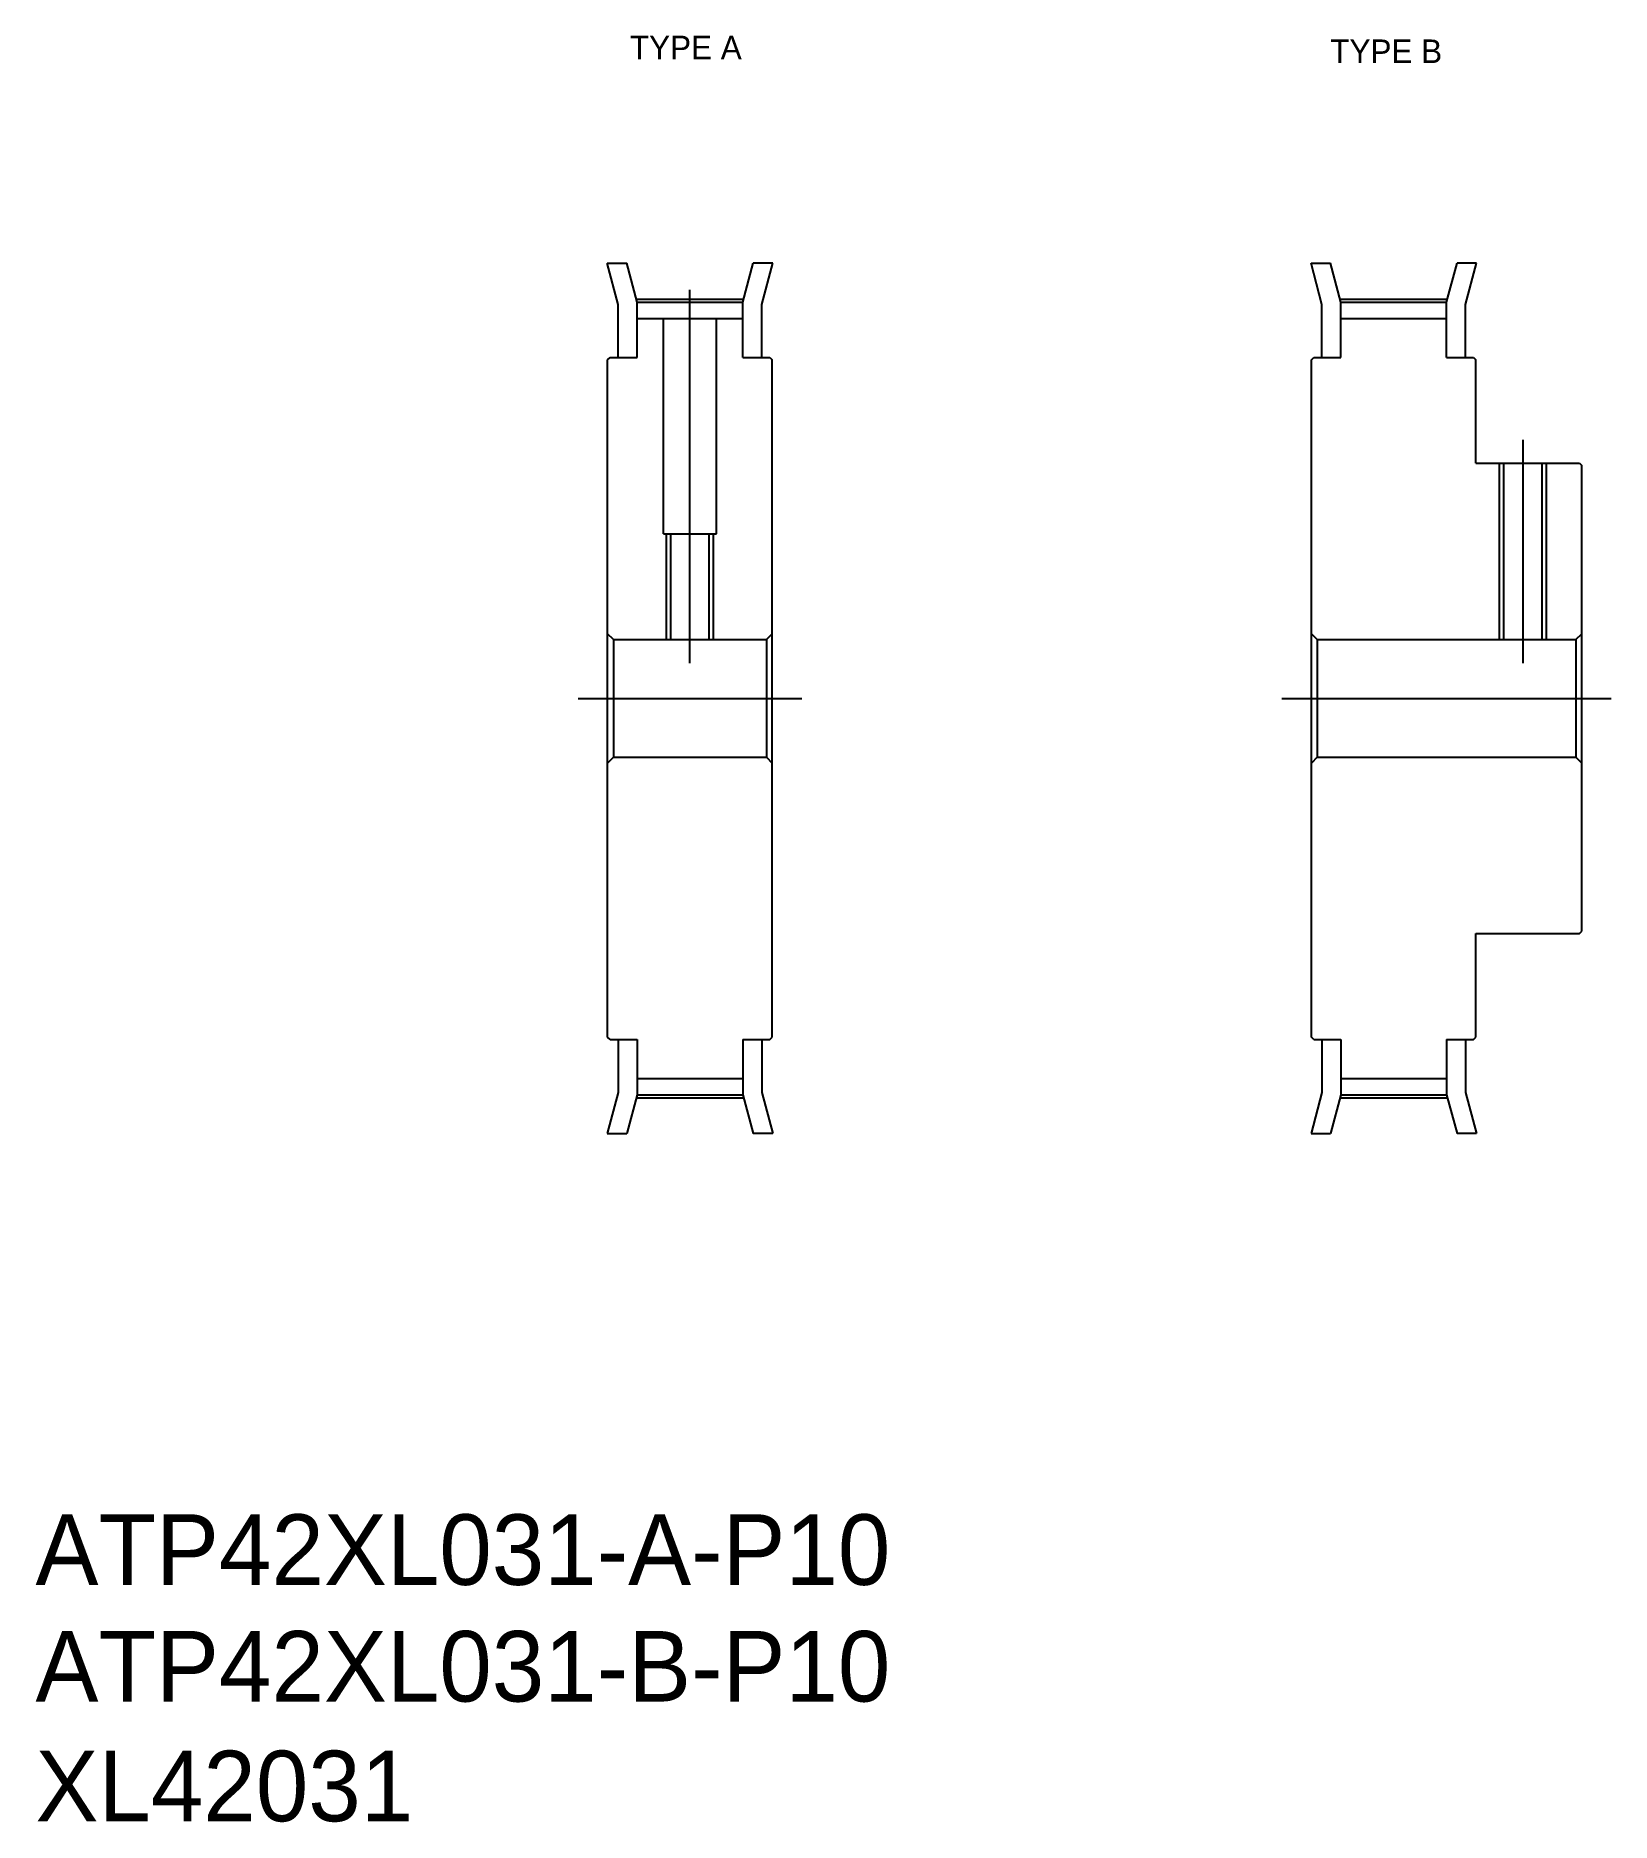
# Model space of a CAD drawing. Extents: x -286 to -152, y -61 to 91.
import ezdxf

# ---------------------------------------------------------------- set-up
doc = ezdxf.new("R2010")
doc.units = 0
doc.linetypes.add('CENTER', pattern=[50.8, 31.75, -6.35, 6.35, -6.35])
doc.layers.get('0').update_dxf_attribs({"linetype": 'CONTINUOUS'})
doc.layers.add('CENTER', color=1, linetype='CENTER')

msp = doc.modelspace()

# ---------------------------------------------------------------- linework, layer by layer
for p, q in [((-236.43, 68.16), (-237.37, 71.67)), ((-237.37, 71.67), (-235.71, 71.67)), ((-234.83, 68.37), (-235.71, 71.67)), ((-225.83, 68.37), (-224.95, 71.67)), ((-223.29, 71.67), (-224.95, 71.67)), ((-224.23, 68.16), (-223.29, 71.67)), ((-176.58, 68.16), (-177.51, 71.67)), ((-177.51, 71.67), (-175.86, 71.67)), ((-174.98, 68.37), (-175.86, 71.67)), ((-165.98, 68.37), (-165.09, 71.67)), ((-163.44, 71.67), (-165.09, 71.67)), ((-164.38, 68.16), (-163.44, 71.67)), ((-234.83, 68.37), (-225.83, 68.37)), ((-234.83, 63.67), (-234.83, 68.37)), ((-225.83, 63.67), (-225.83, 68.37)), ((-174.98, 63.67), (-174.98, 68.37)), ((-174.98, 68.37), (-165.98, 68.37)), ((-165.98, 63.67), (-165.98, 68.37)), ((-236.43, 63.67), (-236.43, 68.16)), ((-234.83, 66.97), (-225.83, 66.97)), ((-232.58, 48.67), (-232.58, 66.97)), ((-228.08, 48.67), (-228.08, 66.97)), ((-224.23, 63.67), (-224.23, 68.16)), ((-176.58, 63.67), (-176.58, 68.16)), ((-174.98, 66.97), (-165.98, 66.97)), ((-164.38, 63.67), (-164.38, 68.16)), ((-237.33, 63.47), (-237.13, 63.67)), ((-237.33, 5.87), (-237.33, 63.47)), ((-237.13, 63.67), (-234.83, 63.67)), ((-225.83, 63.67), (-223.53, 63.67)), ((-223.53, 63.67), (-223.33, 63.47)), ((-223.33, 5.87), (-223.33, 63.47)), ((-177.48, 63.47), (-177.28, 63.67)), ((-177.48, 5.87), (-177.48, 63.47)), ((-177.28, 63.67), (-174.98, 63.67)), ((-165.98, 63.67), (-163.68, 63.67)), ((-163.68, 63.67), (-163.48, 63.47)), ((-163.48, 54.67), (-163.48, 63.47)), ((-163.48, 54.67), (-154.68, 54.67)), ((-161.1, 39.67), (-161.1, 54.67)), ((-157.85, 39.67), (-157.85, 54.67)), ((-154.68, 54.67), (-154.48, 54.47)), ((-154.48, 14.87), (-154.48, 54.47)), ((-232.58, 48.67), (-228.08, 48.67)), ((-231.95, 39.67), (-231.95, 48.67)), ((-228.71, 39.67), (-228.71, 48.67)), ((-236.83, 39.67), (-237.33, 40.17)), ((-236.83, 39.67), (-223.83, 39.67)), ((-236.83, 39.67), (-236.83, 29.67)), ((-223.83, 39.67), (-223.33, 40.17)), ((-223.83, 39.67), (-223.83, 29.67)), ((-176.98, 39.67), (-177.48, 40.17)), ((-176.98, 39.67), (-176.98, 29.67)), ((-176.98, 39.67), (-154.98, 39.67)), ((-154.98, 39.67), (-154.48, 40.17)), ((-154.98, 39.67), (-154.98, 29.67)), ((-236.83, 29.67), (-237.33, 29.17)), ((-236.83, 29.67), (-223.83, 29.67)), ((-223.83, 29.67), (-223.33, 29.17)), ((-176.98, 29.67), (-177.48, 29.17)), ((-176.98, 29.67), (-154.98, 29.67)), ((-154.98, 29.67), (-154.48, 29.17)), ((-163.48, 14.67), (-154.68, 14.67)), ((-163.48, 5.87), (-163.48, 14.67)), ((-154.68, 14.67), (-154.48, 14.87)), ((-237.13, 5.67), (-237.33, 5.87)), ((-237.13, 5.67), (-234.83, 5.67)), ((-236.43, 5.67), (-236.43, 1.17)), ((-234.83, 5.67), (-234.83, 0.96)), ((-225.83, 5.67), (-225.83, 0.96)), ((-225.83, 5.67), (-223.53, 5.67)), ((-224.23, 5.67), (-224.23, 1.17)), ((-223.53, 5.67), (-223.33, 5.87)), ((-177.28, 5.67), (-177.48, 5.87)), ((-177.28, 5.67), (-174.98, 5.67)), ((-176.58, 5.67), (-176.58, 1.17)), ((-174.98, 5.67), (-174.98, 0.96)), ((-165.98, 5.67), (-165.98, 0.96)), ((-165.98, 5.67), (-163.68, 5.67)), ((-164.38, 5.67), (-164.38, 1.17)), ((-163.68, 5.67), (-163.48, 5.87)), ((-234.83, 2.36), (-225.83, 2.36)), ((-174.98, 2.36), (-165.98, 2.36)), ((-236.43, 1.17), (-237.37, -2.33)), ((-234.83, 0.96), (-235.71, -2.33)), ((-234.83, 0.96), (-225.83, 0.96)), ((-225.83, 0.96), (-224.95, -2.33)), ((-224.23, 1.17), (-223.29, -2.33)), ((-176.58, 1.17), (-177.51, -2.33)), ((-174.98, 0.96), (-175.86, -2.33)), ((-174.98, 0.96), (-165.98, 0.96)), ((-165.98, 0.96), (-165.09, -2.33)), ((-164.38, 1.17), (-163.44, -2.33)), ((-237.37, -2.33), (-235.71, -2.33)), ((-223.29, -2.33), (-224.95, -2.33)), ((-177.51, -2.33), (-175.86, -2.33)), ((-163.44, -2.33), (-165.09, -2.33))]:
    msp.add_line(p, q)
at = {"color": 3}
for p, q in [((-161.48, 39.67), (-161.48, 54.67)), ((-157.48, 39.67), (-157.48, 54.67)), ((-232.33, 39.67), (-232.33, 48.67)), ((-228.33, 39.67), (-228.33, 48.67))]:
    msp.add_line(p, q, dxfattribs=at)
at = {"layer": 'CENTER', "color": 1, "linetype": 'CENTER'}
for p, q in [((-230.33, 37.67), (-230.33, 70.62)), ((-234.83, 68.62), (-225.83, 68.62)), ((-174.98, 68.62), (-165.98, 68.62)), ((-159.48, 37.67), (-159.48, 56.67)), ((-239.83, 34.67), (-220.83, 34.67)), ((-179.98, 34.67), (-151.98, 34.67)), ((-234.83, 0.71), (-225.83, 0.71)), ((-174.98, 0.71), (-165.98, 0.71))]:
    msp.add_line(p, q, dxfattribs=at)

# ---------------------------------------------------------------- texts
for s, p in [('TYPE A', (-235.44, 89.02)), ('TYPE B', (-175.87, 88.7))]:
    msp.add_text(s, height=2).set_placement(p)
at = {"color": 7, "linetype": 'CONTINUOUS'}
for s, p in [('ATP42XL031-A-P10', (-285.99, -40.71)), ('ATP42XL031-B-P10', (-285.99, -50.63)), ('XL42031', (-285.99, -60.81))]:
    msp.add_text(s, height=6, dxfattribs=at).set_placement(p)

doc.saveas('drawing.dxf')
